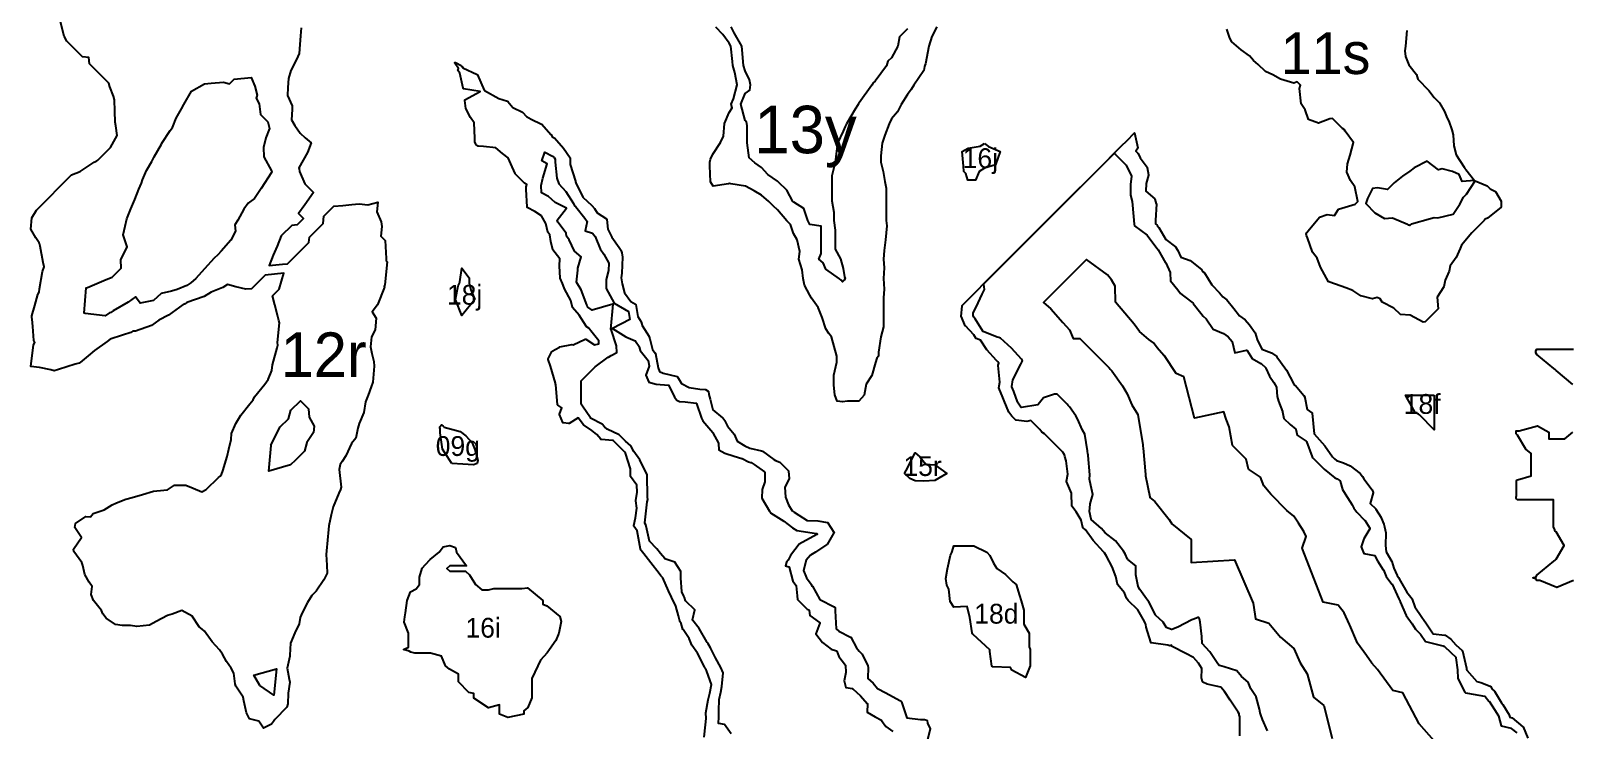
# Model space of a CAD drawing. Header units: millimetres. Extents: x 0 to 500, y 0 to 700.
# Drawn here: x 105.5 to 299.7, y 449.5 to 537.8 of the extents above; entities that cross this region are included whole.
import ezdxf
from ezdxf.enums import TextEntityAlignment as Align

# ---------------------------------------------------------------- set-up
doc = ezdxf.new("R2010")
doc.units = ezdxf.units.MM
doc.layers.add('CORTE', color=1, linetype='Continuous')
doc.layers.add('GRABADO', color=5, linetype='Continuous')

msp = doc.modelspace()

# ---------------------------------------------------------------- linework, layer by layer
at = {"layer": 'CORTE'}
for points in [[(139.63, 538.23), (139.54, 537.21), (139.44, 536.11), (139.34, 534.99), (139.03, 534.23), (138.3, 532.84), (138.02, 531.81), (137.92, 530.7), (137.87, 529.69), (138.46, 528.38), (138.49, 527.89), (138.37, 526.6), (138.8, 525.87), (139.5, 524.92), (140.13, 524.35), (140.89, 523.69), (140.4, 522.49), (139.3, 520.54), (139.37, 520.41), (139.41, 520.07), (140.08, 518.51), (141.18, 517.41), (140.08, 515.87), (139.28, 514.76), (139.9, 514.14), (139.1, 513.34), (138.43, 513.28), (137.09, 511.94), (136.57, 510.67), (136.09, 509.51), (135.55, 508.21), (137.26, 508.36), (137.9, 508.42), (140.59, 511.11), (140.66, 511.78), (142.39, 513.51), (142.47, 514.43), (143.74, 515.69), (144.89, 515.8), (146.02, 515.9), (146.94, 515.98), (148.04, 515.86), (149.28, 516.21), (149.17, 515), (149.72, 513.71), (149.79, 513.14), (149.68, 511.92), (150.24, 511.35), (150.36, 509.11), (150.33, 508.83), (150.47, 508.69), (150.2, 505.77), (150.09, 505.62), (150.15, 505.46), (149.25, 503.26), (148.6, 502.35), (149.1, 501.55), (148.96, 500.1), (148.51, 499.19), (148.39, 497.95), (148.55, 497.1), (148.8, 496.1), (148.84, 495.51), (148.66, 493.5), (148.45, 492.89), (148.07, 491.84), (147.72, 490.98), (147.51, 489.66), (146.94, 488.28), (146.78, 487.67), (146.51, 486.42), (145.99, 485.75), (145.24, 484.17), (144.81, 483.48), (144.53, 483.09), (144.42, 482.44), (144.66, 480.21), (144.56, 479.95), (144.36, 479.48), (143.65, 477.75), (143.41, 476.72), (143.1, 475.34), (143.06, 474.9), (142.93, 473.54), (142.81, 472.18), (142.77, 471.74), (142.84, 470.4), (142.89, 469.37), (142.49, 468.51), (141.52, 467.08), (140.98, 466.55), (140.41, 465.65), (139.74, 464.35), (139.49, 463.78), (139.38, 462.97), (138.81, 461.82), (138.28, 460.53), (138.19, 459.02), (138.19, 458.91), (137.86, 457.36), (138.11, 455.97), (138.16, 455.59), (137.95, 454.22), (137.91, 452.86), (137.79, 452.46), (136.3, 450.89), (136.13, 450.65), (135.86, 450.3), (134.85, 449.82), (134.26, 450.69), (133.08, 450.99), (132.72, 451.72), (132.38, 453.24), (132.27, 453.7), (131.38, 455.1), (131.26, 455.41), (131.11, 456.74), (130.77, 457.37), (130.18, 458.23), (129.66, 459.13), (129.3, 459.7), (128.37, 460.72), (127.39, 462.03), (127.09, 462.3), (126.71, 462.6), (125.85, 463.95), (124.54, 464.66), (123.3, 464.19), (122.71, 464.01), (121.3, 463.25), (120.45, 462.8), (118.87, 462.65), (118.07, 462.76), (116.98, 462.78), (116.17, 462.87), (114.97, 463.68), (114.56, 464.22), (114.41, 464.64), (113.39, 465.93), (113.09, 466.66), (113.19, 467.69), (112.82, 468.24), (112.3, 469.2), (112.02, 470.34), (111.89, 470.7), (110.89, 472.09), (110.87, 472.38), (111.85, 473.88), (111.04, 475.14), (111.12, 475.62), (112.39, 476.52), (112.99, 476.49), (113.33, 476.91), (114.73, 477.35), (115.72, 477.99), (116.3, 478.24), (117.46, 478.72), (118.25, 478.94), (119.55, 479.31), (120.94, 479.71), (121.4, 479.75), (122.74, 479.87), (123.61, 480.5), (125.05, 480.5), (125.96, 480.1), (127.05, 479.64), (127.61, 479.92), (129.15, 481.46), (129.36, 481.62), (129.55, 481.82), (129.71, 482.31), (130.27, 484.11), (130.48, 485.02), (130.77, 486.24), (130.83, 487), (131.35, 488.26), (132.01, 489.32), (133.13, 490.75), (133.53, 491.25), (133.7, 491.63), (135.03, 493.22), (135.43, 493.81), (135.9, 494.95), (135.97, 495.69), (136.57, 497.82), (136.67, 498.15), (136.63, 498.47), (136.86, 500.97), (136.78, 501.28), (136.62, 501.93), (136.29, 503.26), (136, 504.4), (136.84, 505.23), (137.41, 507.23), (135.05, 507.01), (133.32, 505.28), (132.61, 505.22), (131.38, 505.53), (130.32, 505.8), (129.7, 505.45), (128.23, 504.84), (127.37, 504.31), (125.19, 503.54), (124.95, 503.37), (124.88, 503.34), (124.71, 503.27), (122.85, 501.93), (121.62, 501.32), (120.7, 500.62), (118.68, 499.92), (118.34, 499.92), (118.08, 499.77), (117.05, 499.42), (115.49, 498.9), (115.09, 498.62), (113.49, 497.47), (112.7, 496.81), (111.7, 495.95), (111.57, 495.9), (111.06, 495.74), (108.94, 495.07), (108.43, 494.9), (108, 495.04), (106.55, 495.33), (105.45, 495.45), (105.81, 498.19), (105.97, 498.5), (105.84, 498.76), (105.71, 500.5), (105.65, 501.45), (105.58, 501.59), (105.61, 501.84), (105.95, 503.15), (106.36, 504.57), (106.52, 504.86), (106.55, 505.26), (106.92, 507.46), (107.13, 508.04), (107.03, 508.59), (106.64, 510.67), (106.56, 510.99), (106.5, 511.08), (106.08, 511.71), (105.48, 512.81), (105.61, 514.21), (106.16, 515.18), (110.62, 519.64), (111.68, 520.07), (113.47, 521.25), (113.8, 521.41), (113.93, 521.51), (115.52, 523.1), (116.38, 524.61), (116.18, 525.83), (116.1, 526.32), (116.07, 527.71), (116.04, 529.14), (115.89, 529.58), (115.46, 530.78), (115.3, 531.24), (112.87, 533.68), (112.78, 534.46), (112, 534.55), (110, 536.55), (109.67, 537.15), (109.22, 538.96)], [(219.92, 538.33), (219.27, 537.12), (218.88, 535.9), (218.46, 533.69), (218.38, 533.46), (218.37, 533.34), (218.26, 532.85), (217.01, 530.99), (216.66, 530.45), (216.21, 529.79), (215.39, 528.54), (214.93, 527.63), (214.18, 526.73), (213.88, 526.11), (213.36, 524.65), (213.01, 523.67), (212.82, 522.04), (212.82, 521.25), (213.15, 520.06), (213.36, 518.81), (213.5, 517.97), (213.5, 513.91), (213.6, 513.2), (213.42, 511.45), (213.27, 510.11), (213.16, 509.02), (213.27, 507.92), (213.16, 506.57), (213.27, 505.22), (213.16, 504.12), (213.16, 500.46), (212.82, 499.22), (212.54, 497.25), (212.54, 496.76), (212.34, 496.52), (212.15, 495.98), (211.68, 494.31), (211, 493.25), (210.73, 491.86), (210.07, 491.08), (208.62, 491.08), (208, 491.01), (208, 491.01), (207.32, 491.08), (207.03, 491.88), (206.92, 493.11), (206.92, 494.35), (207.26, 496), (207.26, 496.78), (206.93, 497.97), (206.59, 499.2), (206.28, 499.64), (205.89, 500.2), (205.43, 501.65), (204.93, 502.93), (204.07, 504.08), (203.86, 504.45), (203.18, 505.74), (203.04, 506.56), (202.92, 507.68), (202.49, 509.01), (202.61, 509.97), (202.26, 511.44), (201.82, 512.26), (201.42, 513.38), (200.96, 513.86), (199.79, 515.26), (199.29, 515.69), (198.69, 516.3), (197.77, 517.11), (196.85, 517.63), (195.75, 518.24), (193.87, 518.54), (193.73, 518.57), (193.6, 518.54), (191.66, 518.23), (191.32, 518.78), (191.24, 520.78), (191.24, 521.25), (191.34, 521.62), (191.63, 522.25), (192.58, 523.73), (192.95, 524.56), (193.1, 526.15), (193.67, 527.52), (194.06, 528.1), (193.94, 528.59), (194.21, 529.26), (194.68, 531.03), (194.38, 532.59), (194.13, 533.46), (194.08, 533.97), (193.9, 535.89), (193.67, 536.29), (192.89, 537.38), (191.99, 538.31)], [(279.28, 537.89), (279.1, 535.91), (279.04, 535.32), (279.12, 534.61), (279.55, 533.53), (280.5, 532.34), (280.65, 531.75), (282.08, 530.32), (282.74, 529.42), (283.4, 528.76), (284.03, 527.67), (284.37, 526.81), (284.57, 526.42), (284.96, 525.32), (285.15, 524.69), (285.2, 523.32), (285.52, 522.2), (286.54, 520.62), (286.62, 520.44), (286.73, 520.35), (287.85, 518.95), (286.27, 518.81), (285.88, 519.72), (285.03, 520.08), (283.76, 520.4), (283.29, 520.31), (281.83, 521.38), (281.83, 521.38), (280.22, 520.54), (279.64, 520.14), (278.73, 519.51), (277.68, 518.66), (276.82, 517.8), (275.59, 518), (274.93, 517.94), (274.3, 516.69), (274.11, 516.03), (275.26, 514.88), (276.46, 514.14), (277.45, 514.23), (279.38, 513.41), (279.45, 513.34), (279.53, 513.34), (279.68, 513.28), (279.87, 513.46), (282.25, 514.14), (282.74, 514.28), (283.2, 514.23), (285.14, 514.68), (285.98, 515.96), (286.42, 516.83), (286.81, 517.22), (287.9, 518.89), (289.44, 518.28), (289.79, 517.88), (290.49, 517.56), (291.2, 516.34), (291.18, 515.58), (289.47, 514.2), (289.19, 514.06), (289.07, 513.9), (287.49, 512.32), (286.18, 510.78), (286.03, 510.35), (285.51, 509.24), (284.75, 508.18), (284.61, 507.51), (284.14, 506.35), (283.95, 505.52), (283.1, 504.23), (283.26, 502.76), (281.59, 501.09), (281.35, 501.07), (279.7, 501.96), (278.47, 502.02), (277.66, 502.83), (276.15, 503.57), (275.92, 503.99), (275.55, 504.19), (274.95, 504.02), (273.48, 504.39), (272.46, 505.07), (271.59, 505.38), (269.54, 506.1), (269.45, 506.13), (269.39, 506.17), (268.39, 508.02), (267.97, 509.14), (267.37, 509.89), (266.73, 511.72), (266.6, 512.02), (266.57, 512.21), (266.66, 512.36), (266.81, 512.6), (268.23, 514.3), (269.21, 514.67), (270.15, 514.51), (270.66, 515.32), (272.74, 515.96), (273.08, 516.3), (272.73, 518.14), (272.16, 518.95), (271.7, 520.01), (271.79, 521.03), (272.11, 522.15), (272.56, 523.72), (272.56, 523.74), (271.5, 525.17), (271.36, 525.37), (271.15, 525.52), (269.91, 526.76), (269.56, 526.73), (268.12, 526.2), (266.86, 526.64), (266.43, 527.87), (265.92, 528.63), (265.71, 530.57), (265.83, 530.97), (265.63, 531.17), (265.43, 531.41), (265.02, 531.25), (263.33, 531.72), (262.35, 532.27), (261.41, 532.69), (260.51, 533.59), (259.92, 534.11), (259.41, 534.69), (258.37, 535.43), (257.17, 536.44), (256.94, 536.93), (256.55, 538.04)], [(190.54, 448.67), (190.68, 450.24), (190.76, 451.04), (190.74, 451.74), (190.74, 451.75), (191.03, 453.36), (191.24, 454.24), (191.45, 455.33), (190.86, 456.95), (190.71, 457.28), (190.66, 457.39), (190.57, 457.56), (189.67, 459.27), (188.95, 460.26), (188.95, 460.26), (188.95, 460.27), (188.95, 460.27), (188.62, 461.11), (187.85, 462.24), (187.85, 462.25), (187.85, 462.25), (187.84, 462.26), (187.62, 463), (187.44, 463.27), (187.44, 463.27), (187.44, 463.28), (187.44, 463.28), (187.43, 463.29), (187.29, 463.99), (186.92, 465.19), (186.38, 466.32), (186, 467.14), (185.3, 468.76), (185.04, 469.03), (185.03, 469.03), (185.03, 469.04), (184.84, 469.32), (183.79, 470.67), (182.9, 471.82), (182.55, 472.25), (182.52, 472.28), (182.51, 472.28), (182.51, 472.29), (182.51, 472.29), (182.5, 472.3), (182.5, 472.31), (182.48, 472.41), (182.48, 472.41), (182.04, 474.71), (181.64, 475.32), (181.63, 475.32), (181.63, 475.33), (181.63, 475.34), (181.63, 475.34), (181.62, 475.35), (181.63, 475.36), (181.63, 475.37), (181.63, 475.37), (181.86, 476.37), (182, 477.59), (181.87, 478.51), (181.87, 478.52), (181.87, 478.53), (181.87, 478.53), (182.07, 479.6), (182.02, 480.46), (181.22, 481.56), (181.21, 481.57), (181.21, 481.57), (181.21, 481.58), (181.21, 481.59), (181.2, 481.59), (181.2, 481.6), (181.22, 482.56), (180.59, 484.51), (180.49, 484.64), (180.49, 484.65), (180.49, 484.66), (180.47, 484.67), (179.06, 486.09), (178.99, 486.12), (177.51, 486.24), (177.5, 486.24), (177.5, 486.25), (177.49, 486.25), (177.48, 486.25), (177.48, 486.26), (177.47, 486.26), (177.47, 486.27), (176.97, 486.89), (176.34, 487.39), (175.29, 488.08), (175.29, 488.09), (175.28, 488.09), (175.28, 488.1), (174.61, 488.97), (173.45, 488.27), (173.45, 488.27), (173.44, 488.26), (173.43, 488.26), (173.42, 488.26), (173.42, 488.26), (173.41, 488.26), (173.41, 488.26), (172.72, 488.34), (172.71, 488.34), (172.7, 488.35), (172.7, 488.35), (172.69, 488.35), (172.68, 488.36), (172.68, 488.36), (172.67, 488.36), (172.67, 488.37), (172.66, 488.38), (172.66, 488.38), (172.66, 488.39), (172.24, 489.4), (172.24, 489.41), (172.24, 489.42), (172.24, 489.42), (172.24, 489.42), (172.24, 489.43), (172.24, 489.45), (172.24, 489.45), (172.54, 490.23), (172.03, 490.59), (172.03, 490.6), (172.03, 490.6), (172.02, 490.61), (172.02, 490.61), (172.01, 490.62), (172.01, 490.63), (172.01, 490.63), (172.01, 490.64), (172.01, 490.65), (171.78, 493.13), (171.75, 493.27), (171.75, 493.28), (171.75, 493.28), (171.75, 493.29), (171.76, 493.32), (171.74, 493.36), (171.74, 493.36), (171.11, 495.5), (170.82, 496.36), (170.82, 496.37), (170.82, 496.38), (170.82, 496.39), (170.82, 496.4), (170.82, 496.4), (170.82, 496.41), (170.82, 496.42), (171.28, 497.35), (171.28, 497.35), (171.29, 497.36), (171.3, 497.37), (171.3, 497.37), (171.31, 497.38), (172.25, 497.92), (172.25, 497.93), (172.26, 497.93), (172.27, 497.93), (173.8, 498.22), (173.8, 498.23), (173.82, 498.23), (173.82, 498.23), (173.97, 498.21), (175.49, 498.91), (175.49, 498.91), (175.5, 498.91), (175.51, 498.92), (175.51, 498.92), (175.52, 498.92), (175.53, 498.91), (175.54, 498.91), (175.55, 498.91), (175.55, 498.91), (175.56, 498.91), (176.67, 498.19), (177.22, 498.34), (177.21, 498.71), (176.22, 499.97), (175.96, 500.3), (175.63, 500.53), (175.63, 500.53), (175.62, 500.54), (175.62, 500.54), (175.62, 500.55), (174.71, 501.95), (173.9, 502.9), (173.9, 502.91), (173.9, 502.91), (173.89, 502.92), (173.89, 502.93), (173.89, 502.93), (173.67, 503.81), (172.89, 505.25), (172.89, 505.26), (172.89, 505.26), (172.72, 505.75), (172.63, 505.95), (172.34, 506.6), (172.34, 506.61), (172.34, 506.61), (172.34, 506.62), (172.23, 508.17), (172.23, 508.17), (172.27, 509.07), (171.41, 510.17), (171.41, 510.18), (171.4, 510.19), (171.4, 510.2), (171.4, 510.2), (171.16, 511.24), (171.02, 512.09), (170.77, 512.42), (170.77, 512.43), (170.77, 512.43), (170.76, 512.44), (170.5, 513.51), (169.97, 514.49), (169.12, 515.03), (168.18, 515.55), (168.18, 515.55), (168.17, 515.56), (168.16, 515.56), (168.16, 515.57), (168.16, 515.57), (168.15, 515.58), (168.15, 515.59), (168.15, 515.6), (168.14, 515.6), (168.14, 515.61), (168.05, 517.82), (168.05, 517.82), (168.05, 518.14), (168.05, 518.15), (168.05, 518.15), (168.1, 518.42), (167.84, 518.6), (167.84, 518.6), (167.84, 518.61), (166.64, 519.8), (166.64, 519.81), (166.63, 519.81), (166.63, 519.82), (166.63, 519.82), (166.09, 521.06), (166.09, 521.06), (165.77, 521.82), (165.04, 522.35), (165.04, 522.35), (164.2, 523.08), (162.65, 523.23), (162.02, 523.27), (162.01, 523.27), (162.01, 523.27), (162, 523.27), (161.99, 523.27), (161.99, 523.28), (161.98, 523.28), (161.69, 523.49), (161.69, 523.49), (161.69, 523.49), (161.68, 523.5), (161.68, 523.51), (161.68, 523.51), (161.67, 523.52), (161.55, 523.81), (161.55, 523.82), (161.55, 523.82), (161.55, 523.83), (161.55, 523.84), (161.57, 524.3), (161.47, 526.21), (161, 526.89), (161, 526.9), (160.43, 528.03), (160.43, 528.04), (160.42, 528.05), (160.42, 528.05), (160.27, 529.06), (160.27, 529.06), (160.27, 529.07), (160.27, 529.08), (160.27, 529.09), (160.27, 529.1), (160.27, 529.1), (160.28, 529.11), (160.28, 529.11), (160.29, 529.12), (160.3, 529.13), (160.3, 529.14), (162.23, 530.17), (160.13, 530.53), (160.13, 530.53), (160.12, 530.53), (160.12, 530.53), (160.11, 530.54), (160.1, 530.54), (160.1, 530.55), (160.09, 530.55), (160.09, 530.56), (160.08, 530.56), (160.08, 530.57), (160.08, 530.58), (160.08, 530.58), (159.65, 532.51), (159.44, 532.78), (159.43, 532.79), (159.43, 532.8), (159.42, 532.81), (159.42, 532.81), (159.42, 532.82), (159.42, 532.82), (159.42, 532.83), (159.42, 532.84), (159.42, 532.85), (159.48, 533.07), (159.02, 533.74), (159.02, 533.75), (159.02, 533.76), (159.01, 533.77), (159.01, 533.78), (159.01, 533.78), (159.01, 533.79), (159.01, 533.8), (159.01, 533.81), (159.02, 533.81), (159.02, 533.82), (159.02, 533.83), (159.03, 533.84), (159.04, 533.85), (159.05, 533.85), (159.05, 533.85), (159.06, 533.86), (159.07, 533.86), (159.08, 533.86), (159.09, 533.86), (159.1, 533.86), (159.11, 533.86), (159.11, 533.85), (159.12, 533.85), (159.83, 533.45), (159.84, 533.44), (159.84, 533.44), (159.85, 533.43), (159.97, 533.29), (159.97, 533.29), (159.98, 533.29), (160.04, 533.18), (161.84, 532.33), (161.85, 532.33), (161.86, 532.32), (161.86, 532.32), (161.87, 532.31), (161.87, 532.3), (161.88, 532.3), (161.88, 532.29), (162.72, 530.33), (162.74, 530.32), (162.77, 530.29), (164.58, 529.31), (165.69, 528.94), (165.69, 528.94), (165.7, 528.94), (165.71, 528.93), (165.71, 528.93), (165.72, 528.93), (165.73, 528.92), (165.73, 528.92), (166.33, 528.15), (167.57, 527.59), (167.57, 527.58), (167.58, 527.58), (167.59, 527.58), (167.59, 527.57), (168.09, 527.02), (168.65, 526.68), (169.98, 526.06), (169.99, 526.06), (169.99, 526.05), (170, 526.05), (170, 526.04), (171.17, 524.75), (171.17, 524.75), (171.18, 524.74), (171.18, 524.74), (171.31, 524.47), (171.58, 524.34), (171.58, 524.33), (171.59, 524.33), (171.59, 524.33), (171.6, 524.32), (172.77, 523.03), (172.77, 523.03), (173.59, 521.82), (173.6, 521.81), (173.6, 521.8), (173.6, 521.79), (173.6, 521.78), (173.6, 521.78), (173.61, 520.95), (174.26, 518.86), (174.27, 518.86), (174.28, 518.75), (174.29, 518.73), (174.29, 518.73), (174.32, 518.64), (175.21, 516.83), (176.34, 515.79), (176.34, 515.79), (176.67, 515.4), (176.67, 515.4), (177.02, 514.87), (178.2, 514.09), (178.2, 514.08), (178.21, 514.08), (178.22, 514.07), (178.22, 514.07), (178.22, 514.06), (178.23, 514.05), (178.23, 514.05), (178.23, 514.04), (178.37, 512.8), (178.84, 511.79), (179.78, 510.5), (179.78, 510.5), (180.02, 510.09), (180.02, 510.08), (180.13, 509.82), (180.13, 509.81), (180.13, 509.81), (180.22, 509.28), (180.22, 509.27), (180.22, 509.27), (180.11, 507.25), (180.11, 507.25), (180.04, 506.64), (180.15, 505.89), (180.46, 504.76), (181.25, 503.67), (181.84, 503.32), (181.84, 503.32), (181.85, 503.31), (181.85, 503.31), (181.86, 503.3), (181.86, 503.3), (181.87, 503.29), (181.87, 503.28), (181.87, 503.27), (181.87, 503.27), (182.14, 501.79), (182.55, 501.09), (182.55, 501.09), (182.55, 501.08), (182.67, 500.62), (183.57, 499.24), (183.58, 499.23), (183.58, 499.22), (183.65, 498.94), (183.98, 497.6), (184.35, 497.14), (184.35, 497.14), (184.35, 497.13), (184.36, 497.13), (184.36, 497.12), (184.36, 497.11), (184.7, 495.28), (184.88, 494.81), (185.35, 494.62), (187.09, 494.19), (187.1, 494.19), (187.11, 494.18), (187.11, 494.18), (187.12, 494.18), (187.12, 494.17), (187.13, 494.17), (187.13, 494.16), (187.14, 494.16), (187.64, 493.3), (188.62, 492.83), (189.98, 492.6), (190.67, 492.55), (190.68, 492.55), (190.69, 492.54), (190.69, 492.54), (190.7, 492.54), (191.03, 492.33), (191.04, 492.33), (191.04, 492.33), (191.05, 492.32), (191.05, 492.31), (191.06, 492.31), (191.06, 492.3), (191.06, 492.29), (191.06, 492.29), (191.13, 491.94), (191.26, 491.33), (191.62, 489.99), (192.85, 489), (192.85, 489), (192.86, 488.99), (193.13, 488.63), (193.14, 488.63), (193.14, 488.62), (193.45, 487.93), (194.3, 486.92), (194.3, 486.92), (194.31, 486.91), (194.31, 486.9), (194.67, 486.02), (195.67, 485.46), (196.3, 485.15), (197.77, 484.81), (197.78, 484.81), (197.87, 484.78), (197.88, 484.78), (197.88, 484.78), (199.33, 483.71), (199.55, 483.58), (200.06, 483.38), (200.06, 483.38), (200.07, 483.38), (200.08, 483.37), (200.08, 483.37), (201.17, 482.27), (201.17, 482.27), (201.18, 482.26), (201.18, 482.26), (201.19, 482.25), (201.19, 482.24), (201.19, 482.23), (201.26, 481.31), (201.26, 481.3), (201.26, 481.29), (201.26, 481.28), (200.72, 480.21), (200.79, 478.95), (201.16, 477.98), (201.65, 477.22), (201.78, 477.14), (201.78, 477.14), (201.87, 477.07), (202.46, 476.68), (203.52, 476.03), (204.88, 475.96), (204.88, 475.96), (206.12, 475.75), (206.13, 475.75), (206.13, 475.74), (206.14, 475.74), (206.15, 475.73), (206.15, 475.73), (206.16, 475.72), (206.16, 475.72), (206.92, 474.54), (206.92, 474.54), (206.92, 474.53), (206.93, 474.52), (206.93, 474.51), (206.93, 474.5), (206.93, 474.49), (206.93, 474.48), (206.92, 474.47), (206.92, 474.46), (206.05, 473.01), (206.04, 473), (206.03, 472.99), (204.57, 472.03), (203.95, 471.63), (203.42, 471), (203.06, 469.69), (203.46, 468.76), (204.04, 467.99), (204.04, 467.99), (204.05, 467.98), (204.05, 467.98), (204.05, 467.97), (204.05, 467.96), (204.06, 467.96), (204.07, 467.84), (204.18, 467.72), (204.18, 467.72), (204.19, 467.72), (204.19, 467.71), (205.13, 466.06), (206.96, 465.14), (206.96, 465.14), (206.96, 465.13), (206.97, 465.13), (207.03, 465.08), (207.03, 465.08), (207.04, 465.07), (207.04, 465.07), (207.04, 465.06), (207.05, 465.05), (207.05, 465.04), (207.05, 465.04), (207.05, 465.03), (207.07, 464.63), (207.21, 462.34), (207.51, 462.04), (209, 461.31), (209, 461.31), (209.01, 461.31), (209.02, 461.3), (209.02, 461.3), (209.03, 461.29), (209.03, 461.29), (209.77, 459.95), (210.11, 459.51), (210.46, 459.15), (210.47, 459.15), (210.47, 459.14), (210.47, 459.14), (211.19, 457.67), (211.19, 457.67), (211.23, 457.52), (211.23, 457.52), (211.23, 457.51), (211.23, 457.5), (211.2, 456.06), (211.85, 455.49), (211.86, 455.49), (212.43, 454.82), (213.47, 454.26), (215.22, 453.31), (215.35, 453.25), (215.35, 453.25), (215.36, 453.24), (215.36, 453.24), (215.37, 453.23), (215.37, 453.23), (215.44, 453.12), (215.44, 453.12), (215.45, 453.11), (215.45, 453.11), (216.12, 451.12), (217.83, 450.91), (218.32, 450.91), (218.32, 450.91), (218.33, 450.91), (218.34, 450.91), (218.65, 450.8), (218.66, 450.8), (218.66, 450.8), (218.67, 450.79), (218.67, 450.79), (218.68, 450.78), (218.68, 450.78), (218.69, 450.77), (218.69, 450.76), (218.69, 450.76), (218.7, 450.75), (218.74, 450.44), (219.05, 449.71), (219.05, 449.7), (219.05, 449.7), (219.05, 449.69), (219.06, 449.68), (219.06, 449.68), (219.05, 449.67), (218.55, 447.69)], [(258.17, 448.85), (258.2, 451.22), (258.11, 451.49), (258.11, 451.5), (258.1, 451.5), (258.09, 451.62), (257.98, 451.81), (256.96, 453.35), (256.23, 454.44), (255.77, 454.99), (255.18, 455.12), (254.05, 455.36), (254.05, 455.36), (254.04, 455.36), (253.52, 455.63), (253.51, 455.63), (253.51, 455.63), (253.5, 455.64), (253.5, 455.64), (253.49, 455.65), (253.49, 455.66), (253.49, 455.66), (253.48, 455.67), (253.37, 456.05), (253.37, 456.05), (253.36, 456.06), (253.36, 456.06), (253.37, 457.35), (252.97, 458.01), (252.34, 458.72), (251.36, 459.23), (249.65, 460.11), (249.65, 460.11), (249.64, 460.11), (249.63, 460.12), (249.63, 460.12), (249.62, 460.13), (249.62, 460.13), (249.55, 460.27), (249.4, 460.21), (249.4, 460.2), (249.38, 460.2), (249.37, 460.2), (249.36, 460.2), (249.35, 460.2), (249.35, 460.21), (249.11, 460.3), (246.99, 460.59), (246.98, 460.59), (246.97, 460.59), (246.96, 460.59), (246.96, 460.6), (246.95, 460.6), (246.94, 460.61), (246.94, 460.61), (246.93, 460.62), (246.93, 460.63), (246.93, 460.63), (246.93, 460.64), (246.37, 462.54), (246.36, 462.55), (246.36, 462.55), (246.32, 462.91), (246.27, 462.97), (246.27, 462.97), (246.27, 462.98), (246.26, 462.98), (246.16, 463.25), (245.28, 464.72), (244.09, 465.91), (244.09, 465.91), (244.08, 465.91), (243.87, 466.21), (243.87, 466.21), (243.87, 466.21), (243.87, 466.22), (243.62, 466.88), (242.73, 467.94), (242.73, 467.94), (242.72, 467.95), (242.72, 467.95), (242.72, 467.96), (242.72, 467.97), (242.53, 468.94), (242.07, 470.18), (241.34, 471.52), (241.1, 471.93), (241.04, 472), (240.97, 472.06), (240.97, 472.06), (240.96, 472.06), (239.66, 473.51), (239.66, 473.51), (238.67, 474.85), (238.38, 475.09), (238.37, 475.1), (238.37, 475.1), (238.36, 475.11), (238.36, 475.11), (238.36, 475.12), (238.36, 475.13), (238.35, 475.13), (238.16, 476.06), (237.5, 477.12), (236.96, 477.84), (236.96, 477.85), (236.95, 477.86), (236.95, 477.86), (236.95, 477.87), (236.95, 477.88), (236.92, 479.42), (236.91, 479.45), (236.31, 480.95), (236.31, 480.96), (236.31, 480.97), (236.31, 480.98), (236.31, 480.98), (236.44, 481.88), (236.25, 483.54), (236.1, 484.08), (236.03, 484.32), (235.81, 484.63), (233.5, 486.95), (233.17, 487.17), (233.17, 487.17), (233.16, 487.18), (233.16, 487.18), (233.16, 487.19), (232.93, 487.51), (231.8, 488.64), (231.29, 488.53), (231.28, 488.53), (229.95, 488.68), (229.94, 488.68), (229.93, 488.68), (229.92, 488.69), (229.92, 488.69), (229.91, 488.69), (229.91, 488.69), (229.9, 488.7), (229.4, 489.17), (229.39, 489.18), (229.39, 489.18), (229.02, 489.7), (229.02, 489.71), (229.02, 489.71), (228.43, 491.13), (228.24, 491.54), (228.24, 491.54), (227.76, 492.75), (227.76, 492.75), (227.76, 492.76), (227.76, 492.77), (227.86, 493.48), (227.66, 495.6), (227.66, 495.61), (227.66, 495.62), (227.66, 495.62), (227.66, 495.62), (227.75, 495.9), (227.62, 496.05), (227.44, 496.2), (227.44, 496.2), (226.24, 497.56), (226.24, 497.56), (225.41, 498.78), (224.86, 499.01), (224.85, 499.01), (224.85, 499.01), (224.84, 499.02), (224.84, 499.02), (224.83, 499.03), (224.83, 499.03), (224.82, 499.03), (224.58, 499.44), (223.52, 500.6), (223.51, 500.6), (223.51, 500.61), (223.51, 500.61), (223.01, 501.74), (223, 501.75), (223, 501.76), (223, 501.76), (223, 501.77), (223, 501.77), (223.09, 503.12), (223.09, 503.12), (223.09, 503.14), (223.09, 503.15), (223.1, 503.15), (223.1, 503.16), (223.11, 503.17), (223.96, 504.02), (226.96, 507.02), (231.25, 511.31), (236.13, 516.19), (240.06, 520.12), (243.34, 523.4), (243.81, 523.87), (243.81, 523.87), (243.9, 523.96), (243.9, 523.96), (244.9, 524.96), (245.32, 523.07), (245.32, 523.06), (245.32, 523.05), (245.32, 523.04), (245.31, 523.03), (245.31, 523.02), (245.06, 522.64), (245.31, 522.38), (245.32, 522.38), (245.32, 522.37), (245.32, 522.37), (245.33, 522.36), (245.6, 521.79), (246.46, 520.63), (246.46, 520.62), (246.46, 520.62), (246.47, 520.61), (246.47, 520.6), (246.65, 519.64), (246.65, 519.64), (246.65, 519.63), (246.65, 519.62), (246.65, 519.61), (246.35, 518.56), (246.32, 517.59), (247.44, 516.61), (247.45, 516.61), (247.45, 516.61), (247.46, 516.6), (247.46, 516.59), (247.46, 516.59), (247.46, 516.58), (247.63, 516.01), (247.63, 516), (247.64, 515.99), (247.55, 513.91), (247.53, 513.46), (247.74, 513.3), (247.75, 513.3), (247.75, 513.29), (247.76, 513.28), (247.94, 513.03), (247.94, 513.03), (248.84, 511.49), (250.04, 510.57), (250.05, 510.56), (250.05, 510.56), (250.05, 510.55), (250.06, 510.55), (250.34, 510.09), (250.34, 510.09), (250.73, 509.26), (251.9, 508.84), (251.91, 508.84), (251.92, 508.84), (251.92, 508.83), (253.34, 507.72), (253.34, 507.72), (253.35, 507.71), (253.35, 507.71), (253.35, 507.7), (253.36, 507.7), (253.47, 507.47), (253.69, 507.31), (253.69, 507.31), (253.7, 507.3), (253.7, 507.3), (253.71, 507.3), (254.65, 505.76), (255.63, 504.78), (255.63, 504.77), (256.02, 504.27), (256.53, 503.88), (256.53, 503.88), (256.53, 503.88), (257.42, 502.78), (258.15, 501.87), (258.86, 501.36), (258.86, 501.36), (258.87, 501.36), (258.87, 501.35), (259.39, 500.73), (259.39, 500.73), (260.13, 499.72), (260.13, 499.71), (260.14, 499.71), (260.14, 499.7), (260.37, 498.89), (260.95, 497.67), (262.18, 497.18), (262.19, 497.17), (262.2, 497.17), (262.86, 496.71), (262.86, 496.71), (262.86, 496.7), (262.87, 496.7), (262.87, 496.7), (263.33, 496.04), (264.06, 494.99), (264.06, 494.99), (265, 493.23), (265.07, 493.16), (265.2, 493.08), (265.2, 493.08), (265.21, 493.08), (265.21, 493.07), (266.25, 491.78), (266.25, 491.78), (266.4, 491.57), (266.4, 491.56), (266.41, 491.55), (266.41, 491.54), (266.69, 490.05), (267.3, 489.63), (267.31, 489.63), (267.31, 489.62), (267.32, 489.62), (267.32, 489.61), (267.33, 489.61), (267.33, 489.6), (267.33, 489.59), (267.33, 489.58), (267.57, 486.98), (267.58, 486.98), (267.58, 486.97), (267.58, 486.97), (267.58, 486.97), (268.92, 485.46), (268.92, 485.45), (269.89, 484.06), (270.14, 483.81), (270.39, 483.61), (271.27, 483.29), (271.27, 483.29), (272.12, 482.94), (272.13, 482.94), (272.13, 482.94), (272.14, 482.93), (273.4, 481.94), (273.4, 481.94), (273.4, 481.94), (273.69, 481.58), (273.7, 481.58), (273.7, 481.57), (273.7, 481.56), (273.83, 481.27), (274.9, 479.9), (274.9, 479.9), (274.9, 479.89), (274.91, 479.88), (274.91, 479.88), (275.01, 479.55), (275.01, 479.55), (275.01, 479.54), (275.01, 479.53), (275.01, 479.52), (274.65, 478.18), (275.35, 477.48), (275.35, 477.47), (275.35, 477.47), (276.05, 476.38), (276.05, 476.38), (276.06, 476.37), (276.36, 475.57), (276.36, 475.57), (276.48, 475.2), (276.48, 475.2), (276.61, 474.48), (276.61, 474.48), (276.61, 474.47), (276.57, 472.87), (276.67, 472.08), (277.39, 470.85), (277.39, 470.84), (277.39, 470.84), (277.66, 469.99), (278.05, 469.07), (278.24, 468.83), (278.24, 468.82), (278.24, 468.82), (278.47, 468.34), (279.27, 466.97), (279.96, 466.11), (279.96, 466.1), (279.96, 466.09), (280.31, 465.12), (281.19, 463.8), (281.46, 463.41), (281.68, 463.12), (281.68, 463.12), (282.61, 461.72), (284.08, 461.56), (284.08, 461.56), (284.09, 461.55), (284.1, 461.55), (284.11, 461.55), (284.11, 461.54), (284.83, 461.04), (284.83, 461.03), (284.84, 461.03), (285.49, 460.33), (286.28, 459.59), (286.28, 459.59), (286.29, 459.58), (286.29, 459.57), (286.3, 459.56), (286.3, 459.56), (286.82, 457.36), (286.82, 457.36), (286.83, 457.26), (286.83, 457.26), (286.83, 457.21), (286.88, 457.13), (288.14, 455.71), (288.64, 455.55), (288.64, 455.55), (289.8, 455.11), (289.81, 455.11), (289.81, 455.1), (289.82, 455.1), (289.82, 455.1), (289.83, 455.09), (289.83, 455.09), (290.08, 454.74), (290.34, 454.48), (290.34, 454.48), (290.35, 454.47), (291.26, 453.02), (291.4, 452.8), (292.19, 451.49), (292.19, 451.49), (292.19, 451.48), (292.28, 451.18), (292.57, 451.11), (292.58, 451.11), (292.58, 451.1), (292.59, 451.1), (292.59, 451.1), (292.6, 451.09), (293.95, 449.97), (293.95, 449.97), (293.95, 449.97), (293.96, 449.96), (293.96, 449.95), (293.97, 449.95), (294.56, 448.55)], [(282.75, 448.19), (280.83, 450.34), (278.77, 454.26), (277.52, 454.57), (275.59, 457.19), (274.84, 458), (274.19, 458.99), (273.07, 460.54), (272.09, 462.82), (272.06, 462.88), (271.37, 464.35), (270.61, 465.34), (268.73, 465.69), (266.04, 472.54), (266.55, 473.98), (266.25, 474.61), (265.58, 475.68), (265.01, 476.58), (264.14, 477.29), (262.1, 479.33), (261.91, 479.61), (261.21, 480.39), (260.81, 481.48), (259.29, 482.51), (258.98, 483.77), (257.25, 485.5), (256.82, 487.83), (256.44, 488.82), (256.17, 489.73), (252.45, 488.92), (251.11, 494.15), (250.14, 494.57), (248.65, 496.79), (248.59, 496.84), (247.76, 497.82), (247.3, 498.44), (246.69, 498.89), (245.5, 499.9), (244.84, 500.81), (242.49, 503.6), (242.42, 505.61), (241.96, 506.39), (241.48, 507.03), (238.83, 508.99), (238.67, 508.83), (233.39, 503.55), (234.3, 502.73), (235.82, 501.03), (236.68, 500.07), (237.14, 499), (237.97, 499.01), (241.69, 495.3), (241.82, 495.11), (242.02, 494.92), (243.36, 493.01), (243.95, 492), (244.54, 490.63), (245.3, 489.39), (245.92, 485.57), (245.93, 485.41), (245.98, 485.14), (246.27, 481.81), (246.26, 481.67), (246.83, 479.02), (246.8, 478.94), (247.46, 478.42), (249.27, 476.14), (249.59, 475.6), (252.04, 473.6), (252.05, 470.73), (257.51, 471.07), (259.86, 465.58), (260.09, 464.19), (260.16, 463.6), (261.83, 463.04), (263.34, 461.3), (265.01, 459.88), (265.79, 458.07), (266.69, 456.68), (267.51, 453.72), (268.8, 452.65), (269.84, 448.5)], [(300.25, 493.2), (298.16, 494.94), (298, 495.08), (297.83, 495.22), (295.71, 496.99), (295.58, 497.2), (295.58, 497.43), (295.72, 497.67), (296.1, 497.67), (300.32, 497.67)], [(300.34, 468.43), (298.21, 467.54), (296.08, 468.43), (295.72, 468.43), (295.6, 468.63), (295.2, 468.8), (295.63, 468.92), (295.7, 469.11), (297.83, 470.88), (298, 471.02), (298.15, 471.15), (299.17, 472.86), (298.15, 474.57), (297.97, 474.72), (297.97, 474.88), (297.8, 475.16), (297.8, 478.62), (293.29, 478.62), (293.08, 478.8), (293.08, 478.99), (293.13, 479.09), (293.13, 481.05), (293.28, 481.17), (294.99, 481.65), (294.99, 484.47), (294.31, 485.04), (293.26, 486.8), (293.08, 486.95), (293.08, 487.34), (293.48, 487.34), (295.77, 487.98), (297.23, 487.17), (297.23, 486.32), (299.23, 486.32), (300.25, 487.16)]]:
    msp.add_lwpolyline(points, dxfattribs=at)
for points in [[(225.92, 523.62), (226.45, 523.24), (227.93, 522.62), (227.32, 520.9), (225.95, 520.49), (225.26, 520.08), (224.81, 519), (223.82, 519), (223.59, 519.83), (223.32, 520.1), (223.27, 520.76), (223.13, 522.62), (223.85, 523.03), (225.37, 523.27), (225.92, 523.62)], [(161.53, 503.91), (159.92, 501.89), (159.12, 503.91), (159.46, 505.64), (159.62, 505.98), (159.65, 506.15), (159.9, 507.86), (160.84, 506.67), (160.84, 505.97), (161.05, 505.12), (161.53, 503.91)], [(282.73, 491.83), (282.73, 487.45), (280.9, 489.36), (280.75, 489.44), (280.32, 489.64), (279.1, 491.83), (282.73, 491.83)], [(158.63, 483.22), (157.76, 484.58), (157.47, 485.02), (157.19, 487.08), (157.15, 487.59), (157.11, 487.7), (157.14, 487.86), (157.34, 488.1), (157.55, 487.94), (157.68, 487.81), (159.7, 487.24), (160.42, 486.71), (161.21, 485.81), (161.57, 484.97), (161.92, 483.59), (161.85, 483.2), (161.38, 483.03), (160.05, 483.12), (158.63, 483.22)], [(215.81, 481.94), (216.25, 482.73), (216.86, 484.03), (217.19, 484.58), (217.76, 484.05), (218.54, 483.11), (219.67, 483.06), (221.19, 481.95), (219.67, 481.06), (218.26, 481), (217.19, 481.04), (216.49, 481.33), (215.81, 481.94)], [(152.62, 463.17), (152.72, 463.85), (152.79, 464.38), (152.99, 465.9), (153.44, 467.01), (154.13, 467.4), (154.57, 467.94), (154.57, 468.88), (154.9, 469.99), (155.33, 470.47), (155.89, 471.09), (157.03, 472.04), (157.57, 472.71), (158.39, 472.88), (159.1, 472.59), (159.24, 472.02), (160.48, 470.29), (158.41, 470.29), (158, 469.95), (158.41, 469.61), (160.36, 469.61), (160.89, 469.17), (161.62, 467.96), (162.45, 467.27), (163.27, 467.27), (163.96, 467.42), (167.48, 467.42), (168.19, 467.52), (170.12, 465.91), (170.12, 465.45), (170.65, 465.23), (172.27, 463.88), (172.45, 463.27), (172.15, 461.78), (171.78, 460.85), (170.97, 459.72), (170.67, 459.31), (169.84, 458.38), (169.51, 457.69), (168.73, 456.07), (168.73, 453.63), (168.23, 452.39), (167.75, 451.99), (167.75, 451.55), (165.72, 451.13), (164.67, 451.56), (164.67, 452.74), (163.26, 452.35), (161.44, 453.61), (161.44, 454.16), (160.79, 454.29), (159.49, 455.66), (159.49, 456.62), (158.34, 457.26), (157.84, 457.68), (157.36, 458.89), (155.93, 459.28), (153.97, 459.28), (153.47, 459.39), (153.25, 459.52), (152.55, 459.75), (153.18, 460.01), (153.18, 461.79), (152.62, 463.17)], [(231.71, 457.67), (231.12, 456.21), (229.39, 457.13), (229.2, 457.44), (226.97, 457.56), (226.87, 457.64), (226.62, 459.46), (226.59, 459.68), (224.5, 461.64), (224.46, 461.68), (224.43, 461.72), (224.36, 461.83), (224.07, 463.78), (223.76, 465.15), (222.07, 465.08), (221.58, 465.81), (221.43, 467.35), (221.19, 467.85), (221.04, 468.7), (221.26, 469.93), (221.65, 471.65), (221.79, 471.98), (221.86, 472.12), (222.05, 472.8), (224.57, 472.8), (226.24, 472.01), (226.6, 471.61), (227.06, 470.64), (227.47, 469.96), (228.59, 469.22), (229.49, 468.27), (229.92, 467.92), (230.34, 466.54), (230.55, 465.86), (230.89, 464.7), (230.89, 463.8), (230.89, 462.92), (231.58, 461.78), (231.58, 460.06), (231.71, 459.74), (231.71, 457.67)]]:
    msp.add_lwpolyline(points, close=True, dxfattribs=at)
at = {"layer": 'GRABADO'}
for points in [[(216.21, 538.11), (215.2, 537.1), (214.98, 535.89), (214.17, 534.44), (213.72, 533.99), (213.55, 533.44), (212.13, 531.5), (211.88, 531.28), (211.7, 530.99), (210.1, 528.74), (210.02, 528.63), (209.96, 528.54), (209.6, 527.94), (208.5, 526.1), (208.35, 525.77), (208.07, 525.18), (207.35, 523.67), (207.18, 522.3), (207.06, 521.23), (206.65, 519.53), (206.65, 516.36), (206.89, 514.93), (206.89, 513.91), (207.06, 512.69), (207.06, 511.46), (207.06, 510.26), (207.73, 509.05), (208.07, 507.82), (208.24, 506.8), (208.34, 506.56), (208.2, 506.35), (207.99, 506.15), (207.83, 506.38), (207.62, 506.51), (205.9, 507.74), (205.54, 508.53), (205.02, 509), (205.02, 509), (205.32, 509.71), (205.32, 511.46), (205.32, 513.16), (203.87, 513.38), (203.62, 513.88), (203.12, 515.42), (201.84, 516.19), (201.74, 516.31), (200.96, 517.71), (199.91, 518.74), (199.8, 518.84), (198.56, 519.71), (197.76, 520.58), (196.91, 521.19), (196.21, 521.82), (195.95, 523.68), (195.95, 525.83), (195.93, 526.12), (195.88, 526.31), (195.7, 526.5), (195.17, 528.59), (195.71, 529.94), (196.3, 530.35), (196.36, 531.02), (196.23, 531.64), (195.7, 532.77), (195.5, 533.46), (195.31, 535.45), (195.27, 535.89), (194.3, 537.57), (193.92, 538.34)], [(193.92, 449.1), (193.07, 450.25), (192.38, 450.37), (192.37, 450.37), (192.36, 450.37), (192.35, 450.38), (192.34, 450.38), (192.34, 450.38), (192.33, 450.39), (192.33, 450.4), (192.32, 450.4), (192.32, 450.41), (192.32, 450.42), (192.32, 450.43), (192.32, 450.44), (192.32, 450.44), (192.38, 451.18), (192.36, 452.01), (192.4, 453.41), (192.4, 453.42), (192.4, 453.42), (192.63, 454.36), (192.76, 455.08), (192.92, 456.79), (192.62, 457.46), (191.97, 458.7), (191.32, 459.95), (191.02, 460.45), (191.01, 460.46), (191.01, 460.46), (191.01, 460.47), (191.01, 460.48), (190.99, 460.59), (190.87, 460.68), (190.87, 460.69), (190.86, 460.69), (190.86, 460.7), (190.86, 460.7), (189.9, 462.38), (189.07, 463.41), (189.07, 463.42), (189.07, 463.42), (189.07, 463.43), (189.06, 463.44), (189.06, 463.45), (189.06, 463.46), (189.06, 463.47), (189.32, 464.72), (188.19, 465.85), (188.19, 465.85), (188.18, 465.86), (188.18, 465.86), (188.17, 465.87), (188.17, 465.88), (188.04, 466.31), (187.97, 466.47), (187.7, 467.03), (187.7, 467.03), (187.69, 467.05), (187.58, 468.75), (187.57, 469.59), (186.8, 470.77), (185.56, 471.19), (185.56, 471.19), (185.55, 471.2), (185.54, 471.2), (185.54, 471.2), (185.53, 471.21), (185.53, 471.21), (184.99, 471.87), (184.52, 472.43), (183.63, 473.4), (183.63, 473.4), (183.63, 473.4), (183.62, 473.41), (183.62, 473.42), (183.62, 473.43), (183.27, 474.93), (183.16, 475.47), (183.03, 475.69), (183.03, 475.7), (183.03, 475.71), (183.02, 475.72), (183.02, 475.72), (183.02, 475.73), (183.02, 475.74), (183.3, 478.38), (183.3, 478.38), (183.3, 478.39), (183.4, 478.67), (183.38, 478.96), (183.38, 478.96), (183.33, 481.78), (182.38, 483.69), (181.62, 484.75), (181.62, 484.75), (181.26, 485.43), (180.59, 486.02), (179.8, 486.82), (178.26, 487.56), (178.26, 487.56), (178.25, 487.57), (178.25, 487.57), (177.93, 487.86), (177.93, 487.86), (177.65, 488.16), (176.16, 488.94), (176.16, 488.95), (176.15, 488.95), (176.15, 488.96), (176.14, 488.96), (176.14, 488.97), (175.17, 490.44), (175.17, 490.44), (174.99, 490.71), (174.99, 490.72), (174.99, 490.72), (174.99, 490.73), (174.99, 490.73), (174.99, 490.73), (174.98, 490.74), (174.98, 490.75), (174.97, 493.61), (174.97, 493.62), (174.97, 493.63), (174.97, 493.63), (174.98, 493.64), (174.98, 493.65), (174.99, 493.67), (176.73, 495.4), (178.41, 496.64), (178.42, 496.65), (178.77, 496.84), (179.49, 497.22), (179.43, 498.06), (178.76, 500.15), (178.71, 500.12), (179.01, 503.34), (178.97, 503.33), (176.36, 502.58), (175.84, 502.94), (175.79, 503.02), (175.74, 503.08), (175.7, 503.24), (175, 505.14), (174.38, 506.12), (174.57, 507.63), (174.56, 507.87), (174.98, 509.31), (174.16, 510.04), (173.46, 511.47), (173.13, 511.92), (173.07, 512.28), (172.02, 513.69), (171.96, 513.92), (173.11, 515.43), (171.68, 516.18), (170.84, 516.92), (169.97, 517.39), (169.95, 518.32), (170.13, 519.23), (170.69, 521.03), (170.03, 521.43), (170.4, 522.53), (171.38, 522.03), (171.56, 521.83), (171.7, 521.63), (171.7, 521.25), (171.9, 519.24), (172.17, 518.54), (173.06, 517.56), (174, 516.03), (174.13, 515.75), (174.29, 515.6), (175.46, 514.19), (175.76, 513.75), (175.49, 512.57), (176.41, 512.3), (176.77, 511.88), (177.37, 510.32), (177.84, 509.63), (178.48, 508.52), (178.42, 507.6), (178.13, 506.46), (178.14, 505.3), (179.13, 503.47), (180.95, 502.39), (181.13, 501.41), (178.93, 500.24), (180.61, 499.21), (181.82, 498.69), (181.82, 498.69), (181.83, 498.69), (181.84, 498.68), (181.84, 498.68), (181.84, 498.67), (181.85, 498.67), (182.31, 497.98), (182.31, 497.97), (182.32, 497.96), (182.44, 497.46), (183.43, 496.23), (183.44, 496.22), (183.44, 496.22), (183.44, 496.21), (183.45, 496.2), (183.45, 496.2), (183.56, 495.56), (183.56, 495.55), (183.57, 495.55), (183.56, 495.54), (183.56, 495.53), (183.56, 495.52), (183.15, 494.35), (183.55, 493.49), (184.45, 493.25), (186, 493.11), (186.01, 493.11), (186.01, 493.11), (186.02, 493.11), (186.02, 493.11), (186.03, 493.1), (186.04, 493.09), (186.05, 493.09), (186.05, 493.08), (186.06, 493.07), (186.06, 493.07), (186.76, 491.57), (187.05, 491.22), (187.4, 491.06), (188.11, 491.01), (188.11, 491.01), (189.49, 490.84), (189.5, 490.83), (189.5, 490.83), (189.51, 490.83), (189.52, 490.82), (189.52, 490.82), (189.53, 490.82), (189.54, 490.81), (189.54, 490.81), (189.54, 490.8), (189.55, 490.79), (189.55, 490.79), (190.2, 488.93), (190.26, 488.75), (190.3, 488.71), (190.31, 488.7), (190.31, 488.7), (190.37, 488.62), (191.61, 487.11), (191.61, 487.11), (191.61, 487.1), (192.34, 485.79), (192.35, 485.78), (192.35, 485.77), (192.35, 485.77), (192.35, 485.76), (192.35, 485.76), (192.36, 484.96), (193.11, 484.54), (194.31, 484.12), (195.29, 483.84), (195.29, 483.84), (195.3, 483.84), (196.14, 483.42), (196.43, 483.35), (196.43, 483.35), (196.44, 483.35), (196.45, 483.35), (196.45, 483.34), (196.82, 483.08), (198.14, 482.15), (198.15, 482.14), (198.15, 482.14), (198.16, 482.13), (198.16, 482.13), (198.16, 482.12), (198.17, 482.11), (198.17, 482.11), (198.17, 482.1), (198.17, 482.09), (198.17, 482.09), (198.19, 480.92), (198.19, 480.91), (198.19, 480.9), (197.86, 479.95), (197.8, 478.85), (198.77, 477.21), (198.77, 477.21), (198.84, 477.03), (198.88, 476.97), (200.57, 475.93), (201.69, 475.09), (202.23, 474.74), (204.73, 474.38), (204.73, 474.38), (204.74, 474.38), (204.75, 474.37), (204.75, 474.37), (204.76, 474.37), (204.77, 474.36), (204.77, 474.36), (204.78, 474.35), (204.78, 474.34), (204.78, 474.34), (204.79, 474.33), (204.79, 474.32), (204.79, 474.31), (204.79, 474.3), (204.79, 474.29), (204.79, 474.29), (204.78, 474.28), (204.78, 474.26), (204.77, 474.26), (204.76, 474.24), (202.53, 473.04), (201.41, 471.61), (201.14, 471.02), (201.14, 471.01), (201.13, 471), (201.13, 471), (200.94, 470.77), (200.78, 470.31), (201.23, 470.18), (201.23, 470.18), (201.24, 470.18), (201.25, 470.17), (201.25, 470.17), (201.26, 470.16), (201.26, 470.16), (201.27, 470.15), (201.27, 470.14), (201.27, 470.13), (201.71, 468.37), (202.13, 467.82), (202.14, 467.81), (202.14, 467.81), (202.14, 467.8), (202.14, 467.8), (202.15, 467.79), (202.15, 467.78), (202.25, 466.49), (202.29, 466.06), (203.53, 464.82), (203.75, 464.72), (203.76, 464.71), (203.76, 464.71), (203.77, 464.7), (203.77, 464.7), (203.78, 464.69), (203.78, 464.69), (203.79, 464.68), (203.79, 464.67), (203.79, 464.66), (203.79, 464.66), (203.86, 464.03), (205.09, 463.16), (205.1, 463.16), (205.1, 463.15), (205.11, 463.15), (205.11, 463.14), (205.12, 463.13), (205.12, 463.12), (205.12, 463.11), (205.13, 463.1), (205.12, 463.09), (205.12, 463.08), (205.12, 463.08), (205.12, 463.07), (204.61, 461.72), (205.45, 460.62), (206.58, 459.76), (207.22, 459.55), (207.23, 459.55), (207.23, 459.54), (207.24, 459.54), (207.24, 459.54), (207.25, 459.53), (207.25, 459.53), (207.26, 459.52), (207.26, 459.51), (207.26, 459.51), (207.52, 458.87), (208.36, 457.75), (208.37, 457.74), (208.37, 457.74), (208.37, 457.73), (208.38, 457.72), (208.38, 457.72), (208.38, 457.71), (208.41, 456.86), (208.41, 456.85), (208.22, 455.76), (208.43, 454.95), (209.26, 454.79), (209.26, 454.79), (209.26, 454.78), (209.27, 454.78), (209.28, 454.78), (209.28, 454.78), (209.29, 454.77), (210.25, 453.9), (210.26, 453.89), (211.13, 452.92), (211.14, 452.92), (211.14, 452.91), (211.15, 452.91), (211.15, 452.9), (211.15, 452.89), (211.15, 452.88), (211.15, 452.87), (211.1, 451.82), (212.1, 451.25), (212.9, 450.8), (212.91, 450.8), (212.91, 450.79), (212.91, 450.79), (212.92, 450.78), (212.92, 450.78), (213.46, 450), (214.37, 449.39)], [(261.7, 449.46), (261.03, 450.9), (261.03, 450.91), (260.83, 451.48), (260.74, 451.73), (260.74, 451.74), (260.67, 452.21), (260.24, 453.76), (259.59, 454.75), (259.59, 454.76), (259.22, 455.61), (258.4, 456.31), (258.4, 456.32), (257.79, 457.02), (256.21, 457.55), (255.62, 457.7), (255.61, 457.7), (255.6, 457.71), (255.6, 457.71), (255.59, 457.71), (255.59, 457.72), (255.4, 457.91), (255.39, 457.91), (255.39, 457.92), (254.39, 459.42), (253.44, 460.47), (253.43, 460.47), (253.43, 460.48), (253.42, 460.49), (253.42, 460.49), (253.42, 460.5), (253.42, 460.51), (253.42, 460.51), (253.39, 461.36), (253.16, 463.18), (253.09, 463.61), (253.02, 463.77), (252.87, 463.76), (252.73, 463.67), (252.73, 463.67), (252.71, 463.67), (252.11, 463.47), (250.36, 462.57), (249.59, 462.26), (249.59, 462.25), (249.58, 462.25), (249.57, 462.25), (249.56, 462.25), (249.55, 462.25), (249.54, 462.25), (249.54, 462.25), (248.89, 462.52), (248.89, 462.52), (248.88, 462.52), (248.87, 462.53), (248.87, 462.53), (248.86, 462.54), (248.86, 462.54), (248.86, 462.55), (248.52, 463.17), (247.53, 464.07), (247.53, 464.08), (247.52, 464.08), (247.52, 464.09), (247.52, 464.09), (246.67, 465.76), (246.53, 465.98), (246.39, 466.12), (246.39, 466.12), (246.39, 466.12), (245.54, 467.32), (245.54, 467.32), (245.33, 467.67), (245.33, 467.68), (245.33, 467.69), (245.33, 467.69), (245.05, 469.18), (245.05, 469.18), (245.05, 470.28), (244.03, 471.11), (244.02, 471.12), (244.02, 471.12), (244.01, 471.13), (244.01, 471.13), (244.01, 471.14), (243.71, 471.81), (243.5, 472.15), (242.48, 473.44), (241.19, 474.46), (241.18, 474.47), (241.18, 474.47), (240.92, 474.76), (240.91, 474.77), (240.72, 475.03), (239.42, 476.13), (239.41, 476.14), (239.41, 476.14), (239.4, 476.15), (239.4, 476.16), (239.4, 476.17), (239.2, 477.14), (239.2, 477.15), (239.2, 477.15), (239.26, 478.1), (239.26, 478.11), (239.26, 478.11), (239.61, 479.29), (239.36, 480.43), (239.19, 481.22), (239.19, 481.23), (239.19, 481.24), (239.24, 481.8), (239.03, 484.22), (239.01, 484.34), (238.98, 484.38), (238.98, 484.39), (238.98, 484.39), (238.98, 484.4), (238.97, 484.41), (238.97, 484.41), (238.95, 484.81), (238.61, 486.91), (238.31, 487.41), (238.3, 487.41), (237.69, 488.85), (237.47, 489.23), (236.65, 490.39), (236.51, 490.53), (236.37, 490.71), (235.12, 491.97), (234.78, 491.96), (233.4, 491.49), (232.69, 490.66), (232.69, 490.65), (232.68, 490.65), (232.67, 490.64), (232.66, 490.64), (232.65, 490.63), (232.65, 490.63), (230.6, 490.29), (230.59, 490.29), (230.58, 490.29), (230.57, 490.29), (230.56, 490.29), (230.56, 490.3), (230.55, 490.3), (230.54, 490.31), (230.54, 490.31), (230.53, 490.31), (230.53, 490.32), (230.53, 490.32), (230.09, 490.97), (230.09, 490.98), (230.09, 490.98), (229.62, 492.32), (229.39, 492.89), (229.39, 492.9), (229.39, 492.91), (229.39, 492.92), (229.51, 493.77), (229.51, 493.78), (229.52, 493.78), (229.52, 493.78), (230.52, 495.75), (230.68, 496.08), (230.73, 496.19), (230.69, 496.26), (230.59, 496.37), (229.35, 497.77), (227.95, 499.02), (227.82, 499.1), (227.74, 499.13), (227.54, 499.17), (227.54, 499.17), (227.53, 499.17), (225.75, 499.89), (225.74, 499.9), (225.73, 499.9), (225.73, 499.91), (225.72, 499.91), (225.72, 499.91), (225.71, 499.92), (225.71, 499.92), (224.77, 501.49), (224.6, 501.67), (224.59, 501.68), (224.59, 501.69), (224.58, 501.69), (224.5, 501.88), (224.5, 501.89), (224.5, 501.89), (224.5, 501.9), (224.5, 501.9), (224.5, 501.91), (224.52, 502.22), (224.52, 502.22), (224.52, 502.22), (224.52, 502.23), (224.89, 502.95), (225.63, 504.59), (225.93, 505.2), (225.85, 505.87), (225.85, 505.88), (225.85, 505.9), (225.86, 505.91), (225.86, 505.92), (225.86, 505.92), (225.87, 505.93), (228.38, 508.44), (233.72, 513.78), (238.03, 518.08), (241.62, 521.68), (242.31, 522.37), (242.47, 522.21), (243.81, 520.88), (243.81, 520.88), (243.82, 520.87), (243.82, 520.86), (244.51, 519.47), (244.51, 519.46), (244.51, 519.45), (244.51, 519.44), (244.51, 519.43), (244.39, 518.5), (244.38, 517.09), (244.58, 516.31), (244.58, 516.31), (244.61, 515.84), (244.85, 513.41), (244.89, 513.26), (244.89, 513.26), (244.89, 513.25), (244.89, 513.22), (246.48, 512.04), (246.49, 512.04), (246.49, 512.03), (246.5, 512.03), (247.7, 510.4), (247.7, 510.4), (247.72, 510.37), (247.74, 510.36), (247.74, 510.35), (247.74, 510.35), (247.75, 510.34), (247.75, 510.34), (247.85, 510.18), (248.81, 508.56), (248.82, 508.56), (249.37, 507.33), (249.37, 507.33), (249.37, 507.32), (249.37, 507.31), (249.38, 507.3), (249.41, 506.26), (250.36, 505.12), (250.36, 505.12), (250.68, 504.69), (251.05, 504.37), (252.3, 503.45), (252.3, 503.44), (252.31, 503.43), (252.31, 503.43), (253.24, 502.18), (253.56, 501.81), (253.93, 501.48), (253.94, 501.48), (253.94, 501.48), (253.94, 501.47), (254.8, 500.18), (256.12, 499.62), (256.13, 499.62), (256.13, 499.61), (256.7, 499.21), (256.71, 499.2), (256.71, 499.2), (256.72, 499.2), (257.2, 498.63), (257.2, 498.62), (257.2, 498.62), (257.21, 498.61), (257.21, 498.61), (257.21, 498.6), (257.56, 497.2), (259.03, 497.52), (259.03, 497.52), (259.04, 497.52), (259.05, 497.52), (259.05, 497.52), (259.06, 497.52), (259.07, 497.51), (259.08, 497.51), (259.08, 497.51), (259.09, 497.5), (259.09, 497.5), (259.1, 497.49), (259.1, 497.49), (259.76, 496.48), (260.85, 495.83), (260.85, 495.83), (260.86, 495.83), (261.45, 495.29), (261.45, 495.29), (261.46, 495.28), (261.46, 495.28), (261.47, 495.27), (261.95, 494.22), (262.49, 493.43), (262.5, 493.42), (262.8, 492.84), (262.8, 492.83), (262.81, 492.82), (262.81, 492.81), (262.81, 492.81), (262.9, 491.66), (263.06, 491.09), (263.59, 489.76), (263.59, 489.75), (263.59, 489.74), (263.74, 488.9), (264.53, 488.12), (265.25, 487.57), (265.26, 487.57), (265.26, 487.57), (265.27, 487.56), (265.27, 487.55), (265.27, 487.55), (265.28, 487.54), (265.28, 487.53), (265.44, 486.8), (266.58, 486.03), (266.59, 486.02), (266.59, 486.02), (266.6, 486.01), (266.6, 486.01), (266.61, 486), (266.61, 486), (267.32, 484.05), (267.41, 483.95), (267.41, 483.95), (267.48, 483.84), (268.83, 482.5), (270.19, 481.4), (270.47, 481.29), (270.48, 481.29), (270.48, 481.29), (270.49, 481.28), (270.84, 481.02), (270.84, 481.01), (270.85, 481.01), (270.85, 481), (270.86, 480.99), (270.86, 480.98), (270.86, 480.98), (271.17, 479.94), (271.51, 479.39), (272.39, 477.99), (272.39, 477.99), (272.59, 477.58), (272.96, 477.07), (273.95, 476.08), (273.95, 476.08), (273.96, 476.07), (274.6, 475.05), (274.6, 475.04), (274.61, 475.03), (274.61, 475.03), (274.61, 475.02), (274.61, 475.01), (274.61, 475), (274.61, 474.99), (274.61, 474.98), (273.87, 473.72), (273.51, 472.68), (273.83, 471.86), (275.18, 471.61), (275.19, 471.61), (275.2, 471.61), (275.21, 471.6), (275.21, 471.6), (275.22, 471.59), (275.22, 471.59), (275.23, 471.58), (275.23, 471.58), (275.23, 471.57), (275.56, 470.91), (276.31, 469.78), (276.32, 469.77), (276.32, 469.77), (276.67, 468.95), (277.4, 467.99), (277.4, 467.99), (277.41, 467.98), (278.27, 466.12), (278.32, 466.03), (278.37, 465.96), (278.38, 465.96), (278.38, 465.95), (278.38, 465.95), (278.46, 465.73), (279.2, 464.01), (279.95, 462.96), (279.95, 462.96), (280.37, 462.32), (280.99, 461.65), (281, 461.65), (281.65, 460.76), (283.85, 460.21), (283.86, 460.2), (283.86, 460.2), (283.93, 460.17), (283.97, 460.16), (283.97, 460.15), (283.98, 460.15), (283.99, 460.15), (283.99, 460.14), (284.83, 459.37), (285.46, 458.78), (285.46, 458.77), (285.47, 458.77), (285.48, 458.75), (285.48, 458.75), (285.48, 458.74), (285.49, 458.69), (285.49, 458.68), (285.7, 457.16), (285.7, 457.15), (285.71, 456.09), (286.62, 454.36), (286.7, 454.27), (286.93, 454.2), (289.11, 453.84), (289.12, 453.84), (289.13, 453.84), (289.13, 453.84), (289.14, 453.83), (289.15, 453.83), (289.15, 453.82), (289.16, 453.82), (289.66, 453.23), (289.67, 453.22), (290.37, 452.14), (290.84, 451.37), (290.84, 451.37), (290.84, 451.36), (291.2, 450.1), (292.45, 449.79), (292.46, 449.79), (292.46, 449.79), (292.47, 449.78), (292.47, 449.78), (292.48, 449.78), (293.17, 449.2)]]:
    msp.add_lwpolyline(points, dxfattribs=at)
for points in [[(118.58, 516.56), (119.11, 517.83), (119.43, 518.61), (119.59, 519.01), (120.08, 520.19), (120.73, 521.34), (121.05, 521.91), (121.98, 523.55), (122.03, 523.64), (123.08, 525.25), (123.34, 525.64), (123.83, 526.82), (124.48, 527.97), (124.8, 528.54), (125.74, 530.2), (127.4, 531.14), (128.24, 531.22), (129.78, 531.36), (130.55, 531.16), (131.14, 531.75), (133.29, 531.95), (133.76, 530.85), (134.05, 529.71), (133.94, 529.33), (134.32, 528.62), (134.47, 527.29), (135.41, 526.35), (135.62, 525.51), (135.13, 524.31), (134.85, 523.11), (134.91, 521.95), (135.87, 520.16), (135.91, 520.07), (135.86, 519.96), (134.54, 517.95), (133.7, 516.68), (132.93, 516.09), (132.35, 515.33), (131.63, 513.95), (131.23, 513.34), (131.32, 512.56), (130.73, 511.39), (129.5, 510.01), (129.09, 509.55), (128.64, 509.15), (127.4, 507.78), (126.3, 506.57), (125.67, 506.04), (125.16, 505.67), (123.93, 505.17), (123.22, 504.99), (121.93, 504.67), (120.97, 503.8), (119.28, 503.44), (118.69, 504.27), (117.74, 503.59), (115.87, 502.47), (115.57, 502.28), (115.41, 502.23), (114.86, 501.86), (112.34, 502.14), (112.18, 502.18), (112.47, 505.4), (112.61, 505.45), (114.96, 506.43), (115.74, 506.74), (116.88, 507.88), (116.82, 508.93), (117.64, 510.57), (117.11, 512.08), (117.36, 513.19), (117.57, 514.1), (118.08, 515.35), (118.58, 516.56)], [(138.9, 483.65), (138.28, 483.04), (135.52, 482.25), (135.82, 485.49), (135.82, 485.49), (135.8, 485.51), (136.96, 487.83), (138.01, 488.87), (138.31, 489.93), (139.51, 491.13), (140.52, 490.11), (140.64, 489.08), (141.25, 487.94), (141.18, 487.13), (140.34, 485.86), (140.04, 484.79), (138.9, 483.65)], [(134.39, 455.2), (133.65, 456.5), (136.49, 457.31), (136.18, 453.97), (134.39, 455.2)]]:
    msp.add_lwpolyline(points, close=True, dxfattribs=at)

# ---------------------------------------------------------------- texts
for s, height, p in [('11s', 5.25, (269.02, 535.01)), ('13y', 6, (203.32, 525.38)), ('16j', 2.5, (225.41, 521.76)), ('18j', 2.5, (160.26, 504.52)), ('12r', 5.627, (142.46, 496.95)), ('18f', 2.5, (281.22, 490.73)), ('09g', 2.5, (159.4, 485.42)), ('15r', 2.5, (218.11, 482.89)), ('18d', 2.5, (227.43, 464.25)), ('16i', 2.5, (162.6, 462.48))]:
    msp.add_text(s, height=height, dxfattribs=at).set_placement(p, align=Align.MIDDLE_CENTER)

doc.saveas('drawing.dxf')
